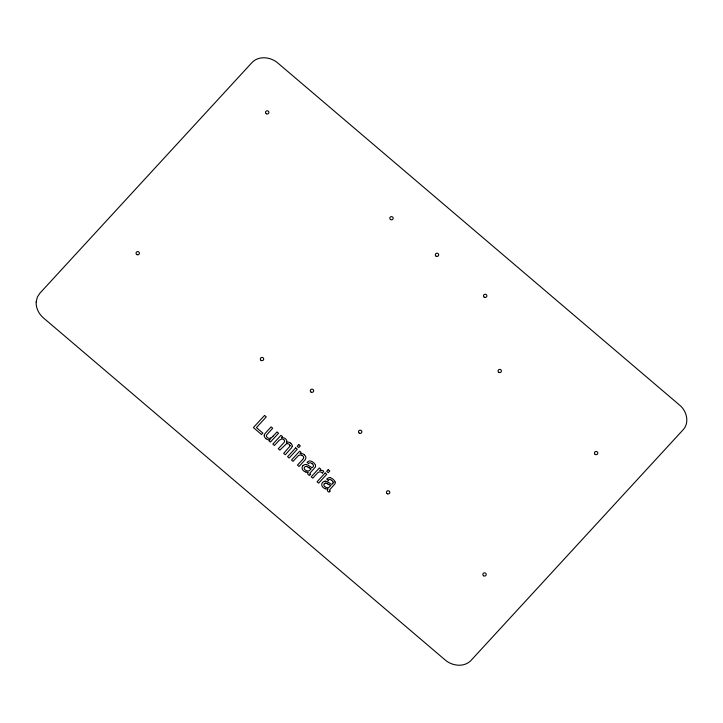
<?xml version="1.0" encoding="UTF-8"?>
<svg xmlns="http://www.w3.org/2000/svg" width="723" height="723" viewBox="0 0 723 723"><rect width="100%" height="100%" fill="white"/><g stroke="black" fill="none" stroke-linecap="round" stroke-linejoin="round"><path stroke-width="1.08" d="M303.579 457.867L303.606 457.722A1.862 1.789 3.9 0 0 303.416 456.638L302.801 455.906A4.275 4.112 3.9 0 0 301.807 455.228M264.311 435.056L264.266 435.291A3.046 2.928 3.9 0 0 264.383 436.656L265.386 438.183A6.887 6.615 3.9 0 0 265.847 438.608M332.779 483.497L332.851 483.407A1.636 1.573 3.9 0 0 333.086 482.105M273.014 436.258L277.008 431.911L278.563 433.231L270.429 442.087L268.956 440.831L270.176 439.539A4.257 4.085 3.9 0 1 268.45 439.747A4.528 4.347 3.9 0 1 265.856 438.599M302.594 459.53L297.469 465.106L299.042 466.452L304.266 460.777A9.309 8.947 3.9 0 0 305.359 459.367L305.865 457.921A2.991 2.874 3.9 0 0 305.757 456.773L304.781 455.237A6.724 6.462 3.9 0 0 304.329 454.812M270.818 438.03L269.679 438.364A2.648 2.549 3.9 0 1 268.576 438.246L267.736 437.84A4.32 4.157 3.9 0 1 267.194 437.415L266.615 436.656A1.853 1.78 3.9 0 1 266.453 435.707M308.134 467.175L309.182 467.862M327.79 483.913L328.829 484.591M308.477 465.449L311.233 467.266A1.22 1.166 3.9 0 0 312.354 467.492A2.088 2.006 3.9 0 0 313.095 466.751L313.195 466.678A1.636 1.573 3.9 0 0 313.439 465.377A4.501 4.329 3.9 0 0 311.92 463.588M328.125 482.178L330.881 483.994A1.22 1.166 3.9 0 0 332.002 484.22A2.088 2.006 3.9 0 0 332.743 483.479M311.965 463.533L310.646 462.837A1.97 1.889 3.9 0 0 309.733 462.828A3.091 2.973 3.9 0 0 308.513 463.56L307.04 462.295L309.019 461.03A2.811 2.702 3.9 0 1 310.239 460.967A6.191 5.947 3.9 0 1 313.294 462.44A7.004 6.733 3.9 0 1 315.481 465.25M331.613 480.262L330.294 479.575A1.97 1.889 3.9 0 0 329.381 479.557A3.091 2.973 3.9 0 0 328.17 480.289M329.805 490.845L330.275 491.161L329.01 492.137A4.04 3.877 3.9 0 1 328.287 491.694L327.79 491.233A1.654 1.591 3.9 0 1 327.374 489.95A3.028 2.91 3.9 0 1 327.908 488.929M310.14 474.098L310.628 474.424L309.363 475.4A4.04 3.877 3.9 0 1 308.64 474.957L308.143 474.505A1.654 1.591 3.9 0 1 307.727 473.222A3.028 2.91 3.9 0 1 308.251 472.2A5.413 5.206 3.9 0 1 305.928 472.029M328.143 480.262L326.688 479.024L328.667 477.758A2.811 2.702 3.9 0 1 329.887 477.695M329.724 490.772L329.607 489.905L335.002 483.75A2.639 2.54 3.9 0 0 335.147 482.377L335.056 482.015M310.077 474.044L309.95 473.176L315.355 467.022A2.639 2.54 3.9 0 0 315.499 465.639L315.409 465.278M322.331 472.959L321.491 472.309A2.802 2.693 3.9 0 0 319.611 471.902A3.606 3.461 3.9 0 0 317.451 473.041L312.77 478.138L311.215 476.819L319.358 467.971L320.831 469.227L319.765 470.619A6.444 6.191 3.9 0 1 321.319 470.438A3.172 3.046 3.9 0 1 323.552 471.152M323.687 471.315L322.458 473.095M266.398 435.689A3.434 3.299 3.9 0 1 267.329 434.152L272.707 428.251L271.125 426.895L265.585 432.914A5.54 5.323 3.9 0 0 264.257 435.038M272.969 436.222A8.233 7.908 3.9 0 1 270.845 438.075M286.615 442.241A3.841 3.687 3.9 0 0 286.778 440.777A3.904 3.76 3.9 0 0 285.431 438.78A4.094 3.931 3.9 0 0 283.398 437.776A7.094 6.823 3.9 0 0 281.374 437.894L282.521 436.611L280.985 435.3L272.851 444.148L274.406 445.476L279.304 440.199L281.618 439.033A3.145 3.019 3.9 0 1 283.723 439.629M286.624 442.205A4.555 4.374 3.9 0 1 290.745 443.19M290.709 443.226A6.173 5.938 3.9 0 1 291.143 443.624L291.984 444.88A2.955 2.838 3.9 0 1 292.155 446.208M292.264 446.245A5.892 5.667 3.9 0 1 290.664 448.802L285.296 454.74L283.678 453.366L289.968 446.181A1.301 1.247 3.9 0 0 289.986 445.612M287.058 443.678A2.811 2.702 3.9 0 1 290.022 445.603M287.049 443.57A2.151 2.07 3.9 0 0 286.597 443.624L279.855 450.113L278.274 448.766L283.588 442.991A4.971 4.781 3.9 0 0 284.591 441.581L284.564 441.482A1.536 1.473 3.9 0 0 284.491 440.587L284.04 439.946A3.371 3.244 3.9 0 0 283.705 439.647M304.401 454.722A5.305 5.097 3.9 0 0 299.964 453.683L301.12 452.444L299.647 451.188L291.505 460.036L293.059 461.355L297.325 456.719A9.318 8.956 3.9 0 1 298.59 455.517M303.633 457.876A4.311 4.148 3.9 0 1 302.566 459.503M298.608 455.553A3.163 3.046 3.9 0 1 301.78 455.282M309.218 467.826A6.037 5.802 3.9 0 0 311.206 468.829L309.272 470.655A2.648 2.54 3.9 0 1 308.097 470.98L307.23 470.908A4.808 4.618 3.9 0 1 305.07 469.869A2.494 2.395 3.9 0 1 304.238 468.504A1.789 1.717 3.9 0 1 304.627 467.148A2.648 2.54 3.9 0 1 304.898 466.868L305.106 466.706A1.789 1.726 3.9 0 1 306.29 466.398M306.308 466.326A4.907 4.718 3.9 0 1 308.106 467.212M305.91 472.065A5.712 5.486 3.9 0 1 303.407 470.673A3.805 3.66 3.9 0 1 302.919 465.621M303.045 465.72A4.953 4.763 3.9 0 1 303.335 465.431L303.777 465.07A3.109 2.991 3.9 0 1 305.603 464.482M305.603 464.446A5.251 5.043 3.9 0 1 308.45 465.485M324.735 486.588A2.494 2.395 3.9 0 1 323.895 485.232A1.789 1.717 3.9 0 1 324.275 483.877M324.726 486.606A4.808 4.618 3.9 0 0 326.886 487.636L327.754 487.718A2.648 2.54 3.9 0 0 328.92 487.392L330.863 485.513A6.037 5.802 3.9 0 1 328.866 484.555M325.965 483.054A4.907 4.718 3.9 0 1 327.754 483.949M325.946 483.127A1.789 1.726 3.9 0 0 324.754 483.434L324.546 483.597A2.648 2.54 3.9 0 0 324.275 483.877M331.577 480.316A4.501 4.329 3.9 0 1 333.131 482.078M329.896 477.668A6.191 5.947 3.9 0 1 332.942 479.177A7.004 6.733 3.9 0 1 335.129 481.979M327.89 488.938A5.413 5.206 3.9 0 1 325.576 488.757M325.567 488.793A5.712 5.486 3.9 0 1 323.054 487.41A3.805 3.66 3.9 0 1 322.566 482.349M322.693 482.449A4.953 4.763 3.9 0 1 322.982 482.16L323.434 481.798A3.109 2.991 3.9 0 1 325.251 481.211M325.26 481.175A5.251 5.043 3.9 0 1 328.106 482.214M36.177 301.952C35.779 308.125 38.934 314.107 43.57 318.039L445.043 659.864C452.047 666.1 464.229 667.681 471.071 660.379L683.145 429.76C689.859 422.503 686.633 410.646 679.43 404.961L277.957 63.136C270.953 56.9 258.771 55.319 251.929 62.621L39.855 293.24L37.361 297.072L36.177 301.952M264.555 415.445L253.393 427.582L261.536 434.514L262.865 433.068L256.439 427.6L266.272 416.909L264.555 415.445M295.68 447.88L287.582 456.692L289.164 458.039L297.261 449.227L295.68 447.88M298.744 444.555L297.189 446.236L298.771 447.582L300.325 445.892L298.744 444.555M325.16 472.987L317.063 481.789L318.644 483.136L326.742 474.333L325.16 472.987M328.224 469.652L326.679 471.342L328.251 472.688L329.805 470.998L328.224 469.652M266.236 113.737A1.69 1.627 3.9 0 0 268.884 112.544A1.69 1.627 3.9 0 0 266.471 110.935A1.69 1.627 3.9 0 0 266.236 113.737M390.528 219.566A1.69 1.627 3.9 0 0 393.167 218.364A1.69 1.627 3.9 0 0 390.763 216.755A1.69 1.627 3.9 0 0 390.528 219.566M136.764 254.541A1.69 1.627 3.9 0 0 139.403 253.348A1.69 1.627 3.9 0 0 136.999 251.74A1.69 1.627 3.9 0 0 136.764 254.541M261.057 360.37A1.69 1.627 3.9 0 0 263.696 359.168A1.69 1.627 3.9 0 0 261.283 357.56A1.69 1.627 3.9 0 0 261.057 360.37M387.176 493.71A1.69 1.627 3.9 0 0 389.814 492.517A1.69 1.627 3.9 0 0 387.401 490.908A1.69 1.627 3.9 0 0 387.176 493.71M595.174 454.396A1.69 1.627 3.9 0 0 597.822 453.204A1.69 1.627 3.9 0 0 595.409 451.595A1.69 1.627 3.9 0 0 595.174 454.396M498.789 372.327A1.69 1.627 3.9 0 0 501.428 371.134A1.69 1.627 3.9 0 0 499.015 369.525A1.69 1.627 3.9 0 0 498.789 372.327M483.56 575.779A1.69 1.627 3.9 0 0 486.199 574.586A1.69 1.627 3.9 0 0 483.795 572.978A1.69 1.627 3.9 0 0 483.56 575.779M484.229 297.18A1.69 1.627 3.9 0 0 486.868 295.978A1.69 1.627 3.9 0 0 484.464 294.369A1.69 1.627 3.9 0 0 484.229 297.18M436.032 256.141A1.69 1.627 3.9 0 0 438.68 254.948A1.69 1.627 3.9 0 0 436.267 253.339A1.69 1.627 3.9 0 0 436.032 256.141M359.223 433.122A1.69 1.627 3.9 0 0 361.861 431.929A1.69 1.627 3.9 0 0 359.448 430.321A1.69 1.627 3.9 0 0 359.223 433.122M311.026 392.092A1.69 1.627 3.9 0 0 313.665 390.899A1.69 1.627 3.9 0 0 311.261 389.29A1.69 1.627 3.9 0 0 311.026 392.092"/></g></svg>
